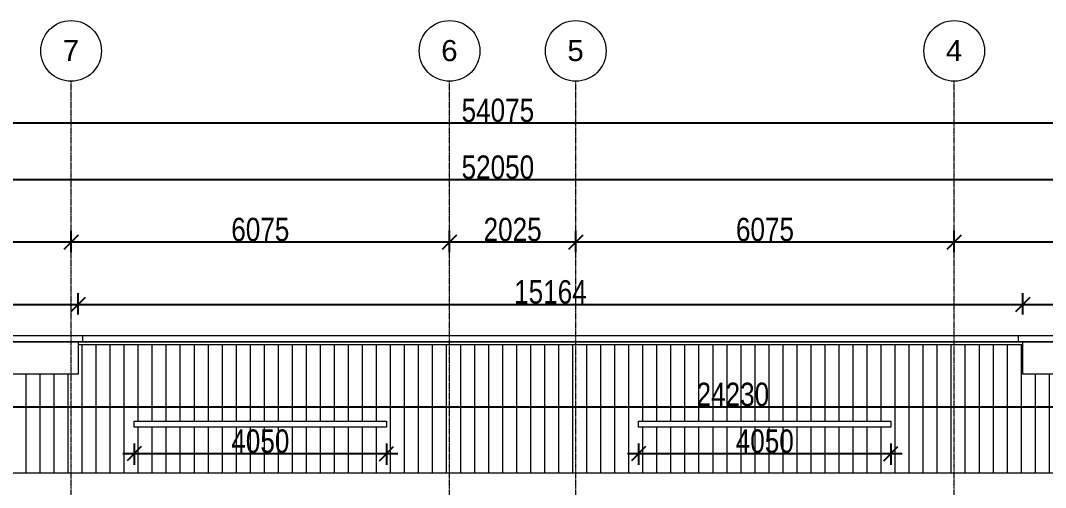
# Model space of a CAD drawing. Header units: millimetres. Extents: x -35190 to 411743, y -233114 to 23872.
# Drawn here: x -4615 to 11837, y -152095 to -144606 of the extents above; entities that cross this region are included whole.
import ezdxf

# ---------------------------------------------------------------- set-up
doc = ezdxf.new("R2010")
doc.units = ezdxf.units.MM
doc.linetypes.add('Centre', pattern=[31.75, 6.35, -4.7625, 15.875, -4.7625])
doc.linetypes.add('Grid Line', pattern=[22.225, 12.7, -3.175, 3.175, -3.175])
for name, color, linetype, lineweight in [('A-ANNO-DIMS', 211, 'Continuous', 9), ('A-FLOR-LEVL', 51, 'Continuous', 18), ('A-ROOF', 132, 'Continuous', 18), ('A-ROOF-PATT', 132, 'Continuous', 18), ('A-WALL', 113, 'Continuous', 18), ('Q-CASE', 31, 'Continuous', 18), ('S-GRID', 1, 'Continuous', 9), ('S-GRID-IDEN', 1, 'Continuous', 9)]:
    doc.layers.add(name, color=color, linetype=linetype, lineweight=lineweight)
doc.styles.add('Arial_1', font='arial.ttf', dxfattribs={"height": 150})
doc.styles.add('Arial_3', font='arial.ttf', dxfattribs={"width": 0.8, "height": 375})
doc.dimstyles.new('main_4_5mm', dxfattribs={"dimscale": 304.8, "dimtxt": 382.597275, "dimasz": 0.738189, "dimexe": 0.590551, "dimexo": 0.0625, "dimgap": 0.024606, "dimtad": 1, "dimdec": 0, "dimzin": 0, "dimdsep": 46, "dimtxsty": 'Arial_3', "dimblk1": 'OBLIQUE', "dimblk2": 'OBLIQUE', "dimsah": 1, "dimcen": 0.09, "dimdle": 0.590551, "dimazin": 0, "dimtfac": 1, "dimtdec": 4, "dimtix": 1, "dimtmove": 0, "dimatfit": 3, "dimfxl": 0.590551, "dimfxlon": 1, "dimtvp": 1, "dimtolj": 1, "dimtzin": 0, "dimarcsym": 2})

# ---------------------------------------------------------------- blocks, each defined once
blk = doc.blocks.new('Casework 2 - Casework 2-644764-North')
at = {"layer": 'Q-CASE'}
for p, q in [((-31124, 14050), (-21974, 14050)), ((-21974, 14050), (-6960, 14050)), ((-21974, 13950), (-21974, 14050)), ((-6960, 14050), (501, 14050)), ((-6960, 14050), (-6960, 13950)), ((-21974, 13950), (-31124, 13950)), ((-6960, 13950), (-21974, 13950)), ((501, 13950), (-6960, 13950))]:
    blk.add_line(p, q, dxfattribs=at)
blk = doc.blocks.new('Grid - M_Grid Head - Circle-24584-North')
at = {"layer": 'S-GRID-IDEN'}
blk.add_circle((10714, 18616), 487, dxfattribs=at)
blk = doc.blocks.new('_Oblique')
at = {"color": 0, "linetype": 'ByBlock', "lineweight": -2}
blk.add_line((-0.5, -0.5), (0.5, 0.5), dxfattribs=at)
blk = doc.blocks.new('*D1896')
at = {"layer": 'A-ANNO-DIMS', "color": 0, "lineweight": -2, "transparency": 16777216}
for p, q in [((10372, -148320), (10372, -147979)), ((19047, -148320), (19047, -147979)), ((19227, -148159), (10192, -148159))]:
    blk.add_line(p, q, dxfattribs=at)
at = {"layer": 'Defpoints', "color": 0, "transparency": 16777216}
for p in [(10372, -148159), (10372, -148339), (19047, -148339)]:
    blk.add_point(p, dxfattribs=at)
at = {"layer": 'A-ANNO-DIMS', "color": 0, "lineweight": -2, "transparency": 16777216, "xscale": 224.9999999999999, "yscale": 224.9999999999999, "zscale": 224.9999999999999, "rotation": 180}
blk.add_blockref('_Oblique', (10372, -148159), dxfattribs=at)
at = {"layer": 'A-ANNO-DIMS', "color": 0, "lineweight": -2, "transparency": 16777216, "xscale": 224.9999999999999, "yscale": 224.9999999999999, "zscale": 224.9999999999999}
blk.add_blockref('_Oblique', (19047, -148159), dxfattribs=at)
at = {"layer": 'A-ANNO-DIMS', "color": 0, "transparency": 16777216, "insert": (14709, -147960), "char_height": 375, "width": 991.69, "attachment_point": 5, "style": 'Arial_3'}
blk.add_mtext('\\A1;8675', dxfattribs=at)
blk = doc.blocks.new('*D1897')
at = {"layer": 'A-ANNO-DIMS', "color": 0, "lineweight": -2, "transparency": 16777216}
for p, q in [((4297, -148320), (4297, -147979)), ((10372, -148320), (10372, -147979)), ((10552, -148159), (4117, -148159))]:
    blk.add_line(p, q, dxfattribs=at)
at = {"layer": 'Defpoints', "color": 0, "transparency": 16777216}
for p in [(4297, -148159), (4297, -148339), (10372, -148339)]:
    blk.add_point(p, dxfattribs=at)
at = {"layer": 'A-ANNO-DIMS', "color": 0, "lineweight": -2, "transparency": 16777216, "xscale": 224.9999999999999, "yscale": 224.9999999999999, "zscale": 224.9999999999999, "rotation": 180}
blk.add_blockref('_Oblique', (4297, -148159), dxfattribs=at)
at = {"layer": 'A-ANNO-DIMS', "color": 0, "lineweight": -2, "transparency": 16777216, "xscale": 224.9999999999999, "yscale": 224.9999999999999, "zscale": 224.9999999999999}
blk.add_blockref('_Oblique', (10372, -148159), dxfattribs=at)
at = {"layer": 'A-ANNO-DIMS', "color": 0, "transparency": 16777216, "insert": (7334, -147960), "char_height": 375, "width": 991.69, "attachment_point": 5, "style": 'Arial_3'}
blk.add_mtext('\\A1;6075', dxfattribs=at)
blk = doc.blocks.new('*D1898')
at = {"layer": 'A-ANNO-DIMS', "color": 0, "lineweight": -2, "transparency": 16777216}
for p, q in [((2272, -148320), (2272, -147979)), ((4297, -148320), (4297, -147979)), ((4477, -148159), (2092, -148159))]:
    blk.add_line(p, q, dxfattribs=at)
at = {"layer": 'Defpoints', "color": 0, "transparency": 16777216}
for p in [(2272, -148159), (2272, -148339), (4297, -148339)]:
    blk.add_point(p, dxfattribs=at)
at = {"layer": 'A-ANNO-DIMS', "color": 0, "lineweight": -2, "transparency": 16777216, "xscale": 224.9999999999999, "yscale": 224.9999999999999, "zscale": 224.9999999999999, "rotation": 180}
blk.add_blockref('_Oblique', (2272, -148159), dxfattribs=at)
at = {"layer": 'A-ANNO-DIMS', "color": 0, "lineweight": -2, "transparency": 16777216, "xscale": 224.9999999999999, "yscale": 224.9999999999999, "zscale": 224.9999999999999}
blk.add_blockref('_Oblique', (4297, -148159), dxfattribs=at)
at = {"layer": 'A-ANNO-DIMS', "color": 0, "transparency": 16777216, "insert": (3284, -147960), "char_height": 375, "width": 991.69, "attachment_point": 5, "style": 'Arial_3'}
blk.add_mtext('\\A1;2025', dxfattribs=at)
blk = doc.blocks.new('*D1899')
at = {"layer": 'A-ANNO-DIMS', "color": 0, "lineweight": -2, "transparency": 16777216}
for p, q in [((-3803, -148320), (-3803, -147979)), ((2272, -148320), (2272, -147979)), ((2452, -148159), (-3983, -148159))]:
    blk.add_line(p, q, dxfattribs=at)
at = {"layer": 'Defpoints', "color": 0, "transparency": 16777216}
for p in [(-3803, -148159), (-3803, -148339), (2272, -148339)]:
    blk.add_point(p, dxfattribs=at)
at = {"layer": 'A-ANNO-DIMS', "color": 0, "lineweight": -2, "transparency": 16777216, "xscale": 224.9999999999999, "yscale": 224.9999999999999, "zscale": 224.9999999999999, "rotation": 180}
blk.add_blockref('_Oblique', (-3803, -148159), dxfattribs=at)
at = {"layer": 'A-ANNO-DIMS', "color": 0, "lineweight": -2, "transparency": 16777216, "xscale": 224.9999999999999, "yscale": 224.9999999999999, "zscale": 224.9999999999999}
blk.add_blockref('_Oblique', (2272, -148159), dxfattribs=at)
at = {"layer": 'A-ANNO-DIMS', "color": 0, "transparency": 16777216, "insert": (-766, -147960), "char_height": 375, "width": 991.69, "attachment_point": 5, "style": 'Arial_3'}
blk.add_mtext('\\A1;6075', dxfattribs=at)
blk = doc.blocks.new('*D1900')
at = {"layer": 'A-ANNO-DIMS', "color": 0, "lineweight": -2, "transparency": 16777216}
for p, q in [((-9828, -148320), (-9828, -147979)), ((-3803, -148320), (-3803, -147979)), ((-3623, -148159), (-10008, -148159))]:
    blk.add_line(p, q, dxfattribs=at)
at = {"layer": 'Defpoints', "color": 0, "transparency": 16777216}
for p in [(-9828, -148159), (-9828, -148339), (-3803, -148339)]:
    blk.add_point(p, dxfattribs=at)
at = {"layer": 'A-ANNO-DIMS', "color": 0, "lineweight": -2, "transparency": 16777216, "xscale": 224.9999999999999, "yscale": 224.9999999999999, "zscale": 224.9999999999999, "rotation": 180}
blk.add_blockref('_Oblique', (-9828, -148159), dxfattribs=at)
at = {"layer": 'A-ANNO-DIMS', "color": 0, "lineweight": -2, "transparency": 16777216, "xscale": 224.9999999999999, "yscale": 224.9999999999999, "zscale": 224.9999999999999}
blk.add_blockref('_Oblique', (-3803, -148159), dxfattribs=at)
at = {"layer": 'A-ANNO-DIMS', "color": 0, "transparency": 16777216, "insert": (-6816, -147960), "char_height": 375, "width": 991.69, "attachment_point": 5, "style": 'Arial_3'}
blk.add_mtext('\\A1;6025', dxfattribs=at)
blk = doc.blocks.new('*D1904')
at = {"layer": 'A-ANNO-DIMS', "color": 0, "lineweight": -2, "transparency": 16777216}
for p, q in [((-23991, -146409), (-23991, -146068)), ((30084, -146409), (30084, -146068)), ((-24171, -146248), (30264, -146248))]:
    blk.add_line(p, q, dxfattribs=at)
at = {"layer": 'Defpoints', "color": 0, "transparency": 16777216}
for p in [(30084, -146248), (-23991, -146428), (30084, -146428)]:
    blk.add_point(p, dxfattribs=at)
at = {"layer": 'A-ANNO-DIMS', "color": 0, "lineweight": -2, "transparency": 16777216, "xscale": 224.9999999999999, "yscale": 224.9999999999999, "zscale": 224.9999999999999, "rotation": 180}
blk.add_blockref('_Oblique', (-23991, -146248), dxfattribs=at)
at = {"layer": 'A-ANNO-DIMS', "color": 0, "lineweight": -2, "transparency": 16777216, "xscale": 224.9999999999999, "yscale": 224.9999999999999, "zscale": 224.9999999999999}
blk.add_blockref('_Oblique', (30084, -146248), dxfattribs=at)
at = {"layer": 'A-ANNO-DIMS', "color": 0, "transparency": 16777216, "insert": (3047, -146049), "char_height": 375, "width": 1239.62, "attachment_point": 5, "style": 'Arial_3'}
blk.add_mtext('\\A1;54075', dxfattribs=at)
blk = doc.blocks.new('*D1905')
at = {"layer": 'A-ANNO-DIMS', "color": 0, "lineweight": -2, "transparency": 16777216}
for p, q in [((-22978, -147320), (-22978, -146979)), ((29072, -147320), (29072, -146979)), ((29252, -147159), (-23158, -147159))]:
    blk.add_line(p, q, dxfattribs=at)
at = {"layer": 'Defpoints', "color": 0, "transparency": 16777216}
for p in [(-22978, -147159), (-22978, -147339), (29072, -147339)]:
    blk.add_point(p, dxfattribs=at)
at = {"layer": 'A-ANNO-DIMS', "color": 0, "lineweight": -2, "transparency": 16777216, "xscale": 224.9999999999999, "yscale": 224.9999999999999, "zscale": 224.9999999999999, "rotation": 180}
blk.add_blockref('_Oblique', (-22978, -147159), dxfattribs=at)
at = {"layer": 'A-ANNO-DIMS', "color": 0, "lineweight": -2, "transparency": 16777216, "xscale": 224.9999999999999, "yscale": 224.9999999999999, "zscale": 224.9999999999999}
blk.add_blockref('_Oblique', (29072, -147159), dxfattribs=at)
at = {"layer": 'A-ANNO-DIMS', "color": 0, "transparency": 16777216, "insert": (3047, -146960), "char_height": 375, "width": 1239.62, "attachment_point": 5, "style": 'Arial_3'}
blk.add_mtext('\\A1;52050', dxfattribs=at)
blk = doc.blocks.new('*D1907')
at = {"layer": 'A-ANNO-DIMS', "color": 0, "lineweight": -2, "transparency": 16777216}
for p, q in [((-12841, -149320), (-12841, -148979)), ((-3691, -149320), (-3691, -148979)), ((-13021, -149159), (-3511, -149159))]:
    blk.add_line(p, q, dxfattribs=at)
at = {"layer": 'Defpoints', "color": 0, "transparency": 16777216}
for p in [(-3691, -149159), (-12841, -149339), (-3691, -149339)]:
    blk.add_point(p, dxfattribs=at)
at = {"layer": 'A-ANNO-DIMS', "color": 0, "lineweight": -2, "transparency": 16777216, "xscale": 224.9999999999999, "yscale": 224.9999999999999, "zscale": 224.9999999999999, "rotation": 180}
blk.add_blockref('_Oblique', (-12841, -149159), dxfattribs=at)
at = {"layer": 'A-ANNO-DIMS', "color": 0, "lineweight": -2, "transparency": 16777216, "xscale": 224.9999999999999, "yscale": 224.9999999999999, "zscale": 224.9999999999999}
blk.add_blockref('_Oblique', (-3691, -149159), dxfattribs=at)
at = {"layer": 'A-ANNO-DIMS', "color": 0, "transparency": 16777216, "insert": (-8266, -148960), "char_height": 375, "width": 991.69, "attachment_point": 5, "style": 'Arial_3'}
blk.add_mtext('\\A1;9150', dxfattribs=at)
blk = doc.blocks.new('*D1908')
at = {"layer": 'A-ANNO-DIMS', "color": 0, "lineweight": -2, "transparency": 16777216}
for p, q in [((-3691, -149320), (-3691, -148979)), ((11473, -149320), (11473, -148979)), ((-3871, -149159), (11653, -149159))]:
    blk.add_line(p, q, dxfattribs=at)
at = {"layer": 'Defpoints', "color": 0, "transparency": 16777216}
for p in [(11473, -149159), (-3691, -149339), (11473, -149339)]:
    blk.add_point(p, dxfattribs=at)
at = {"layer": 'A-ANNO-DIMS', "color": 0, "lineweight": -2, "transparency": 16777216, "xscale": 224.9999999999999, "yscale": 224.9999999999999, "zscale": 224.9999999999999, "rotation": 180}
blk.add_blockref('_Oblique', (-3691, -149159), dxfattribs=at)
at = {"layer": 'A-ANNO-DIMS', "color": 0, "lineweight": -2, "transparency": 16777216, "xscale": 224.9999999999999, "yscale": 224.9999999999999, "zscale": 224.9999999999999}
blk.add_blockref('_Oblique', (11473, -149159), dxfattribs=at)
at = {"layer": 'A-ANNO-DIMS', "color": 0, "transparency": 16777216, "insert": (3891, -148960), "char_height": 375, "width": 1239.62, "attachment_point": 5, "style": 'Arial_3'}
blk.add_mtext('\\A1;15164', dxfattribs=at)
blk = doc.blocks.new('*D1909')
at = {"layer": 'A-ANNO-DIMS', "color": 0, "lineweight": -2, "transparency": 16777216}
for p, q in [((11473, -149320), (11473, -148979)), ((18934, -149320), (18934, -148979)), ((11293, -149159), (19114, -149159))]:
    blk.add_line(p, q, dxfattribs=at)
at = {"layer": 'Defpoints', "color": 0, "transparency": 16777216}
for p in [(18934, -149159), (11473, -149339), (18934, -149339)]:
    blk.add_point(p, dxfattribs=at)
at = {"layer": 'A-ANNO-DIMS', "color": 0, "lineweight": -2, "transparency": 16777216, "xscale": 224.9999999999999, "yscale": 224.9999999999999, "zscale": 224.9999999999999, "rotation": 180}
blk.add_blockref('_Oblique', (11473, -149159), dxfattribs=at)
at = {"layer": 'A-ANNO-DIMS', "color": 0, "lineweight": -2, "transparency": 16777216, "xscale": 224.9999999999999, "yscale": 224.9999999999999, "zscale": 224.9999999999999}
blk.add_blockref('_Oblique', (18934, -149159), dxfattribs=at)
at = {"layer": 'A-ANNO-DIMS', "color": 0, "transparency": 16777216, "insert": (15204, -148960), "char_height": 375, "width": 991.69, "attachment_point": 5, "style": 'Arial_3'}
blk.add_mtext('\\A1;7461', dxfattribs=at)
blk = doc.blocks.new('*D1913')
at = {"layer": 'A-ANNO-DIMS', "color": 0, "lineweight": -2, "transparency": 16777216}
for p, q in [((-5296, -150964), (-5296, -150623)), ((18934, -150642), (18934, -150983)), ((-5476, -150803), (19114, -150803))]:
    blk.add_line(p, q, dxfattribs=at)
at = {"layer": 'Defpoints', "color": 0, "transparency": 16777216}
for p in [(18934, -150623), (18934, -150803), (-5296, -150983)]:
    blk.add_point(p, dxfattribs=at)
at = {"layer": 'A-ANNO-DIMS', "color": 0, "lineweight": -2, "transparency": 16777216, "xscale": 224.9999999999999, "yscale": 224.9999999999999, "zscale": 224.9999999999999, "rotation": 180}
blk.add_blockref('_Oblique', (-5296, -150803), dxfattribs=at)
at = {"layer": 'A-ANNO-DIMS', "color": 0, "lineweight": -2, "transparency": 16777216, "xscale": 224.9999999999999, "yscale": 224.9999999999999, "zscale": 224.9999999999999}
blk.add_blockref('_Oblique', (18934, -150803), dxfattribs=at)
at = {"layer": 'A-ANNO-DIMS', "color": 0, "transparency": 16777216, "insert": (6819, -150604), "char_height": 375, "width": 1239.62, "attachment_point": 5, "style": 'Arial_3'}
blk.add_mtext('\\A1;24230', dxfattribs=at)
blk = doc.blocks.new('*D1872')
at = {"layer": 'A-ANNO-DIMS', "color": 0, "lineweight": -2, "transparency": 16777216}
for p, q in [((5306, -151392), (5306, -151733)), ((9356, -151392), (9356, -151733)), ((9536, -151553), (5126, -151553))]:
    blk.add_line(p, q, dxfattribs=at)
at = {"layer": 'Defpoints', "color": 0, "transparency": 16777216}
for p in [(5306, -151373), (9356, -151373), (5306, -151553)]:
    blk.add_point(p, dxfattribs=at)
at = {"layer": 'A-ANNO-DIMS', "color": 0, "lineweight": -2, "transparency": 16777216, "xscale": 224.9999999999999, "yscale": 224.9999999999999, "zscale": 224.9999999999999, "rotation": 180}
blk.add_blockref('_Oblique', (5306, -151553), dxfattribs=at)
at = {"layer": 'A-ANNO-DIMS', "color": 0, "lineweight": -2, "transparency": 16777216, "xscale": 224.9999999999999, "yscale": 224.9999999999999, "zscale": 224.9999999999999}
blk.add_blockref('_Oblique', (9356, -151553), dxfattribs=at)
at = {"layer": 'A-ANNO-DIMS', "color": 0, "transparency": 16777216, "insert": (7331, -151354), "char_height": 375, "width": 991.69, "attachment_point": 5, "style": 'Arial_3'}
blk.add_mtext('\\A1;4050', dxfattribs=at)
blk = doc.blocks.new('*D1873')
at = {"layer": 'A-ANNO-DIMS', "color": 0, "lineweight": -2, "transparency": 16777216}
for p, q in [((-2791, -151392), (-2791, -151733)), ((1259, -151392), (1259, -151733)), ((1439, -151553), (-2971, -151553))]:
    blk.add_line(p, q, dxfattribs=at)
at = {"layer": 'Defpoints', "color": 0, "transparency": 16777216}
for p in [(-2791, -151373), (1259, -151373), (-2791, -151553)]:
    blk.add_point(p, dxfattribs=at)
at = {"layer": 'A-ANNO-DIMS', "color": 0, "lineweight": -2, "transparency": 16777216, "xscale": 224.9999999999999, "yscale": 224.9999999999999, "zscale": 224.9999999999999, "rotation": 180}
blk.add_blockref('_Oblique', (-2791, -151553), dxfattribs=at)
at = {"layer": 'A-ANNO-DIMS', "color": 0, "lineweight": -2, "transparency": 16777216, "xscale": 224.9999999999999, "yscale": 224.9999999999999, "zscale": 224.9999999999999}
blk.add_blockref('_Oblique', (1259, -151553), dxfattribs=at)
at = {"layer": 'A-ANNO-DIMS', "color": 0, "transparency": 16777216, "insert": (-766, -151354), "char_height": 375, "width": 991.69, "attachment_point": 5, "style": 'Arial_3'}
blk.add_mtext('\\A1;4050', dxfattribs=at)

msp = doc.modelspace()

# ---------------------------------------------------------------- hatches: boundary and pattern name
at = {"layer": 'A-ROOF-PATT'}
h = msp.add_hatch(dxfattribs=at)
h.set_pattern_fill('FP_1', color=256, style=0, pattern_type=2)
h.set_pattern_definition([(90, (-15775, -155154.5), (-225, 1e-14), [])])
h.paths.add_polyline_path([(-3659.8, -151858.5), (18934.4, -151858.5), (18934.4, -150278.1), (11473.4, -150278.1), (11473.4, -149805.2), (-3690.6, -149805.2), (-3690.6, -150278.1), (-12840.6, -150278.1), (-12840.6, -151486.1), (-5295.6, -151486.1), (-5295.6, -151858.5), (-4184.1, -151858.5)])
h.paths.add_polyline_path([(6302.3, -151127.7), (5305.7, -151127.7), (5305.7, -151029.8), (9355.7, -151029.8), (9355.7, -151127.7), (8399.5, -151127.7)])
h.paths.add_polyline_path([(-2790.6, -151127.7), (-2790.6, -151029.8), (1259.4, -151029.8), (1259.4, -151127.7), (-2086.8, -151127.7)])

# ---------------------------------------------------------------- linework, layer by layer
at = {"layer": 'A-FLOR-LEVL', "linetype": 'Centre', "lineweight": 9}
msp.add_line((-28199.5, -149759.2), (36935.1, -149759.2), dxfattribs=at)
at = {"layer": 'A-ROOF'}
for p, q in [((11473.4, -149805.2), (-3690.6, -149805.2)), ((-3690.6, -150278.1), (-12840.6, -150278.1)), ((18934.4, -150278.1), (11473.4, -150278.1)), ((-2790.6, -151127.7), (-2790.6, -151029.8)), ((-2790.6, -151029.8), (1259.4, -151029.8)), ((1259.4, -151127.7), (-2790.6, -151127.7)), ((1259.4, -151029.8), (1259.4, -151127.7)), ((5305.7, -151127.7), (5305.7, -151029.8)), ((5305.7, -151029.8), (9355.7, -151029.8)), ((9355.7, -151127.7), (5305.7, -151127.7)), ((9355.7, -151029.8), (9355.7, -151127.7)), ((-5295.6, -151858.5), (18934.4, -151858.5))]:
    msp.add_line(p, q, dxfattribs=at)
at = {"layer": 'A-WALL'}
for p, q in [((-3690.6, -149759.2), (-3690.6, -150278.1)), ((11473.4, -150278.1), (11473.4, -149759.2))]:
    msp.add_line(p, q, dxfattribs=at)
at = {"layer": 'S-GRID', "linetype": 'Grid Line'}
for p, q in [((-3803.1, -164014), (-3803.1, -145580.7)), ((2271.9, -164014), (2271.9, -145580.7)), ((4296.9, -164014), (4296.9, -145580.7)), ((10371.9, -164014), (10371.9, -145580.7))]:
    msp.add_line(p, q, dxfattribs=at)

# ---------------------------------------------------------------- block references
at = {"layer": 'Q-CASE'}
msp.add_blockref('Casework 2 - Casework 2-644764-North', (18358.3, -163709.2), dxfattribs=at)
at = {"layer": 'S-GRID-IDEN'}
for p in [(-14516.7, -163709.2), (-8441.7, -163709.2), (-6416.7, -163709.2), (-341.7, -163709.2)]:
    msp.add_blockref('Grid - M_Grid Head - Circle-24584-North', p, dxfattribs=at)

# ---------------------------------------------------------------- dimensions: what is measured, and where the dimension line sits
at = {"layer": 'A-ANNO-DIMS'}
for base, p1, p2, override, picture, middle in [((30084.4, -146248.1), (-23990.6, -146428.1), (30084.4, -146428.1), {"dimpost": '<>', "dimfxl": 54075}, '*D1904', (3046.9, -146049.1)), ((-22978.1, -147159.1), (29071.9, -147339.1), (-22978.1, -147339.1), {"dimpost": '<>', "dimfxl": 52050}, '*D1905', (3046.9, -146960.1)), ((-9828.1, -148159.1), (-3803.1, -148339.1), (-9828.1, -148339.1), {"dimpost": '<>', "dimfxl": 6025}, '*D1900', (-6815.6, -147960.1)), ((-3803.1, -148159.1), (2271.9, -148339.1), (-3803.1, -148339.1), {"dimpost": '<>', "dimfxl": 6075}, '*D1899', (-765.6, -147960.1)), ((2271.9, -148159.1), (4296.9, -148339.1), (2271.9, -148339.1), {"dimpost": '<>', "dimfxl": 2025}, '*D1898', (3284.4, -147960.1)), ((4296.9, -148159.1), (10371.9, -148339.1), (4296.9, -148339.1), {"dimpost": '<>', "dimfxl": 6075}, '*D1897', (7334.4, -147960.1)), ((10371.9, -148159.1), (19046.9, -148339.1), (10371.9, -148339.1), {"dimpost": '<>', "dimfxl": 8675}, '*D1896', (14709.4, -147960.1)), ((-3690.6, -149159.1), (-12840.6, -149339.1), (-3690.6, -149339.1), {"dimpost": '<>', "dimfxl": 9150}, '*D1907', (-8265.6, -148960.1)), ((11473.4, -149159.1), (-3690.6, -149339.1), (11473.4, -149339.1), {"dimpost": '<>', "dimfxl": 15164}, '*D1908', (3891.4, -148960.1)), ((18934.4, -149159.1), (11473.4, -149339.1), (18934.4, -149339.1), {"dimpost": '<>', "dimfxl": 7461}, '*D1909', (15203.9, -148960.1)), ((18934.4, -150802.8), (-5295.6, -150982.8), (18934.4, -150622.8), {"dimpost": '<>', "dimfxl": 24232.674223}, '*D1913', (6819.4, -150603.7)), ((-2790.6, -151552.8), (1259.4, -151372.8), (-2790.6, -151372.8), {"dimpost": '<>', "dimfxl": 4050}, '*D1873', (-765.6, -151353.8)), ((5305.7, -151552.8), (9355.7, -151372.8), (5305.7, -151372.8), {"dimpost": '<>', "dimfxl": 4050}, '*D1872', (7330.7, -151353.8))]:
    dim = msp.add_linear_dim(base=base, p1=p1, p2=p2, dimstyle='main_4_5mm', override=override, dxfattribs=at)
    dim.commit()
    dim.dimension.update_dxf_attribs({"geometry": picture, "text_midpoint": middle})

# ---------------------------------------------------------------- next in the draw order: texts
at = {"layer": 'S-GRID-IDEN', "char_height": 337.5, "width": 318.671, "attachment_point": 1, "style": 'Arial_1', "bg_fill": 3, "box_fill_scale": 1.25, "bg_fill_color": 256, "bg_fill_true_color": 13158600, "bg_fill_transparency": 0}
for s, insert in [('7', (-3937, -144918.7)), ('6', (2138, -144918.7)), ('5', (4163, -144918.7)), ('4', (10238, -144918.7))]:
    msp.add_mtext(s, dxfattribs=dict(at, insert=insert))

doc.saveas('drawing.dxf')
